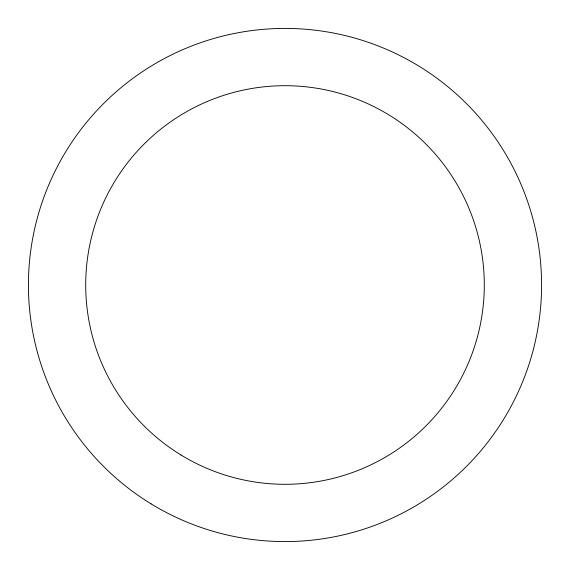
<?xml version="1.0" encoding="UTF-8"?>
<svg xmlns="http://www.w3.org/2000/svg" width="570" height="570" viewBox="0 0 570 570"><rect width="100%" height="100%" fill="white"/><g stroke="black" fill="none" stroke-linecap="round" stroke-linejoin="round"><path stroke-width="0.85" d="M151.071 503.859A256.586 256.586 0 0 0 541.5 291.562A256.586 256.586 0 0 0 162.429 59.586A256.586 256.586 0 0 0 151.071 503.859M180.975 454.988A199.293 199.293 0 0 0 484.229 290.094A199.293 199.293 0 0 0 189.796 109.91A199.293 199.293 0 0 0 180.975 454.988"/></g></svg>
